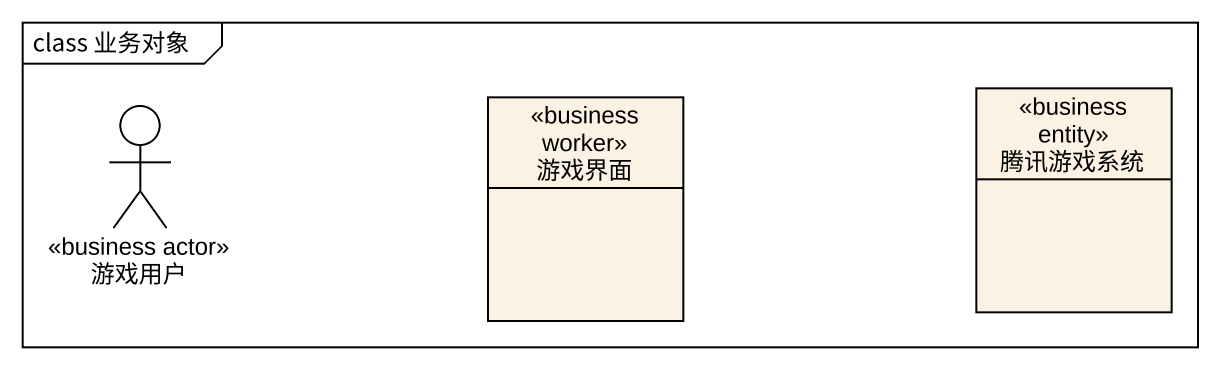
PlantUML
@startuml
mainframe class 业务对象
allowmixing
hide circle
hide empty members
class 腾讯游戏系统 <<business entity>>
actor 游戏用户 <<business actor>>
class 游戏界面 <<business worker>>
@enduml
